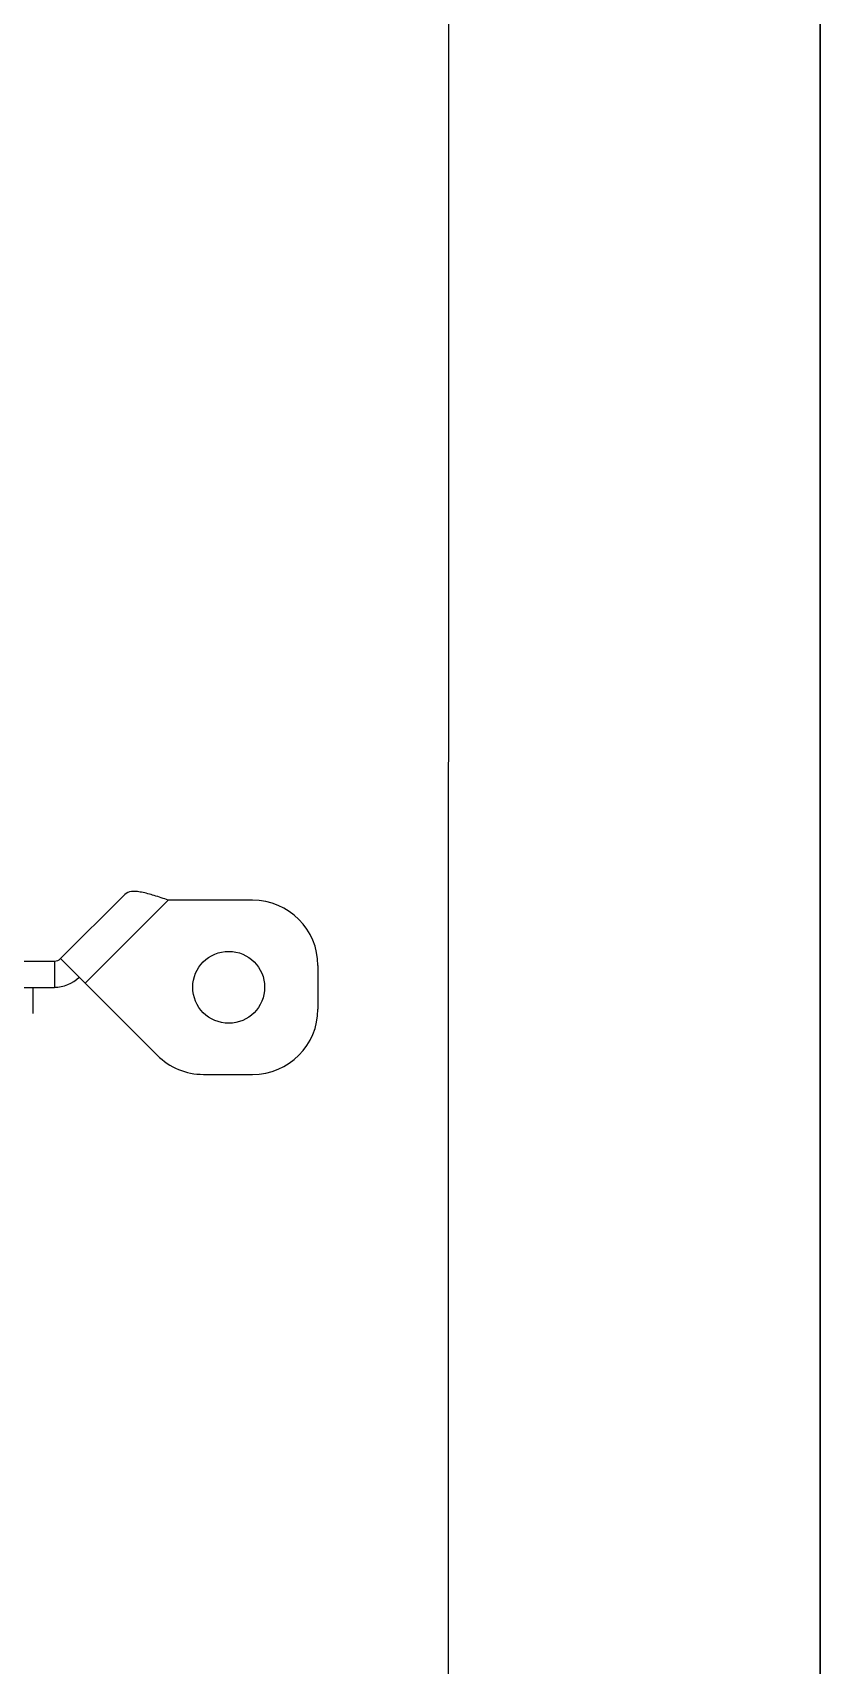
# Model space of a CAD drawing. Extents: x 27938 to 1042331, y -235042 to 1535213.
# Drawn here: x 738518 to 740618, y 767075 to 771429 of the extents above; entities that cross this region are included whole.
import ezdxf

# ---------------------------------------------------------------- set-up
doc = ezdxf.new("R2010")
doc.units = 0
doc.header["$LTSCALE"] = 1000
doc.header["$MEASUREMENT"] = 0
doc.layers.add('A-文字', color=3, linetype='Continuous', lineweight=30)

msp = doc.modelspace()

# ---------------------------------------------------------------- linework, layer by layer
at = {"linetype": 'Continuous'}
for p, q in [((738763.4, 769130.9), (738592.3, 768959.7)), ((738879.5, 769115.6), (738658, 768894)), ((739104.3, 769115.6), (738879.5, 769115.6)), ((738592.3, 768959.7), (738850, 768702)), ((738053.1, 768952.9), (738575.8, 768952.9)), ((738575.8, 768952.9), (738575.8, 768883.2)), ((739278.6, 768941.3), (739278.6, 768825.2)), ((738187.1, 768883.2), (738575.8, 768883.2)), ((738517.8, 768883.2), (738517.8, 768813.6)), ((738973.2, 768650.9), (739104.3, 768650.9))]:
    msp.add_line(p, q, dxfattribs=at)
msp.add_lwpolyline([(720626.9, 773941.1), (739627.5, 773941.1), (739623.2, 759085.7), (720626.9, 759085.7)], close=True)
msp.add_circle((739040.5, 768883.3), 95.8, dxfattribs=at)
for centre, radius, start, end in [((739104.3, 768941.3), 174.2, 0, 90), ((738575.8, 768976.2), 23.2, 270, 315), ((738575.8, 768976.2), 92.9, 270, 315), ((739104.3, 768825.2), 174.2, 270, 0), ((738973.2, 768825.2), 174.2, 225, 270)]:
    msp.add_arc(centre, radius, start, end, dxfattribs=at)
msp.add_open_spline([(738879.5, 769115.6), (738867, 769119.9), (738843.4, 769128), (738814.7, 769136.1), (738794.1, 769138.9), (738778.8, 769139.1), (738767.9, 769135.4), (738763.4, 769130.9)], degree=3, knots=[0, 0, 0, 0, 0.328857, 0.618406, 0.739037, 0.8414, 1, 1, 1, 1], dxfattribs=at)
at = {"layer": 'A-文字'}
msp.add_lwpolyline([(670014.1, 778065.3), (740618.2, 778065.3), (740618.2, 720663.7), (670014.1, 720663.7)], close=True, dxfattribs=at)

doc.saveas('drawing.dxf')
